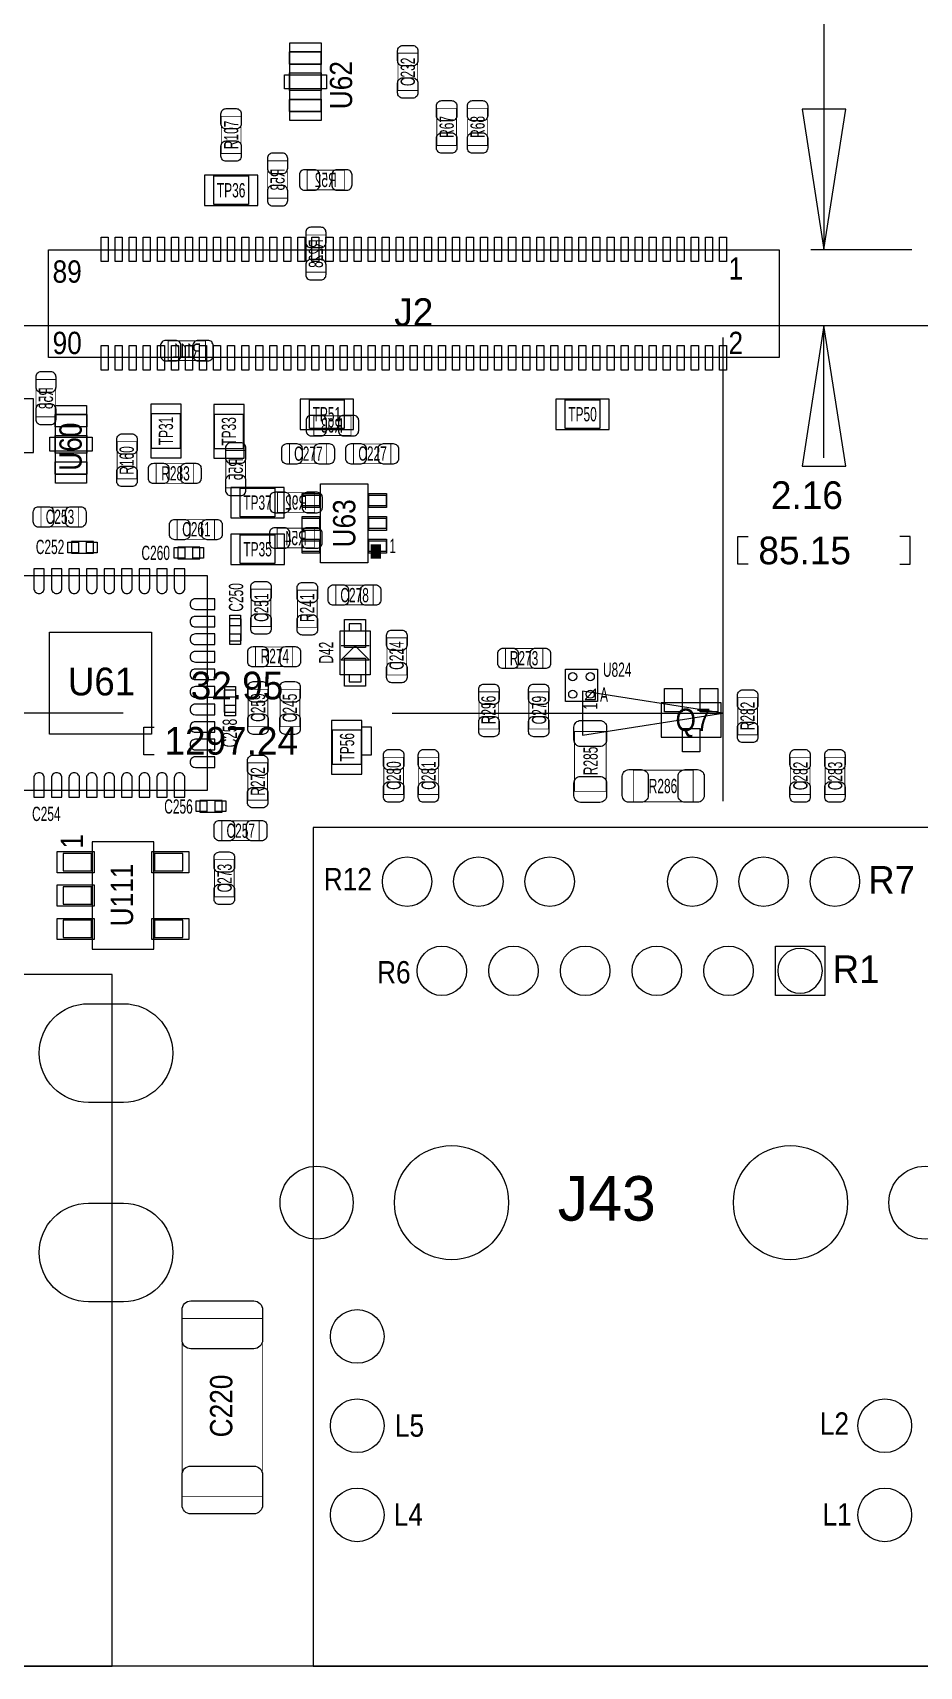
# Model space of a CAD drawing. Extents: x -31 to 174, y -12 to 124.
# Drawn here: x 60.64 to 85.89, y 0 to 46.51 of the extents above; entities that cross this region are included whole.
import ezdxf
from ezdxf.enums import TextEntityAlignment as Align

# ---------------------------------------------------------------- set-up
doc = ezdxf.new("R2010")
doc.units = 0
for name, color, linetype in [('BG_DIMENSION', 1, 'CONTINUOUS'), ('BG_OUTLINE', 3, 'CONTINUOUS'), ('PG_ASSEMBLY_BOTTOM', 140, 'CONTINUOUS'), ('PG_ASSEMBLY_TOP', 140, 'CONTINUOUS'), ('PIN_BOTTOM', 2, 'CONTINUOUS'), ('PIN_TOP', 160, 'CONTINUOUS'), ('RD_ASSEMBLY_BOTTOM', 140, 'CONTINUOUS'), ('RD_ASSEMBLY_TOP', 140, 'CONTINUOUS')]:
    doc.layers.add(name, color=color, linetype=linetype)

msp = doc.modelspace()

# ---------------------------------------------------------------- linework, layer by layer
at = {"layer": 'BG_DIMENSION'}
for points in [[(83.1723, 48.333914), (83.1723, 40.33393)], [(82.54746, 44.333922), (83.1723, 40.33393), (83.79714, 44.333922), (82.54746, 44.333922)], [(82.795618, 40.33393), (85.672422, 40.33393)], [(49.845722, 38.17112), (91.143582, 38.17112)], [(49.845722, 38.17112), (85.672422, 38.17112)], [(83.79714, 34.171128), (83.1723, 38.17112), (82.54746, 34.171128), (83.79714, 34.171128)], [(83.1723, 34.40303), (83.1723, 38.17112)], [(80.295496, 37.833808), (80.295496, 24.634698)], [(81.0133, 31.37408), (80.7212, 31.37408), (80.7212, 32.16148), (81.0133, 32.16148)], [(85.3313, 31.37408), (85.6234, 31.37408), (85.6234, 32.16148), (85.3313, 32.16148)], [(76.295504, 26.50998), (80.295496, 27.13482), (76.295504, 27.75966), (76.295504, 26.50998)], [(63.21933, 27.13482), (47.3456, 27.13482)], [(70.87743, 27.13482), (80.295496, 27.13482)], [(64.10198, 25.95372), (63.80988, 25.95372), (63.80988, 26.74112), (64.10198, 26.74112)], [(69.99478, 25.95372), (70.28688, 25.95372), (70.28688, 26.74112), (69.99478, 26.74112)]]:
    msp.add_lwpolyline(points, dxfattribs=at)
at = {"layer": 'BG_OUTLINE'}
msp.add_lwpolyline([(0, 0), (0, 46.233588), (5.526532, 46.233588, 0.413393), (6.522212, 47.232062), (6.522212, 48.731932, 0.414214), (5.522214, 49.73193), (0, 49.73193), (0, 74.98207), (5.522214, 74.98207, 0.414214), (6.522212, 75.982068), (6.522212, 77.481938, 0.413393), (5.526532, 78.480412), (0, 78.480412), (0, 89.662), (150.622, 89.662), (150.622, 0)], format="xyb", close=True, dxfattribs=at)
at = {"layer": 'PG_ASSEMBLY_BOTTOM', "const_width": 0.024892}
for points in [[(67.894454, 42.857674), (67.334638, 42.857674), (67.334638, 41.797478), (67.894454, 41.797478), (67.894454, 42.857674)], [(69.516498, 42.036492), (69.516498, 42.596308), (68.456302, 42.596308), (68.456302, 42.036492), (69.516498, 42.036492)], [(68.986908, 40.74922), (68.427092, 40.74922), (68.427092, 39.689024), (68.986908, 39.689024), (68.986908, 40.74922)], [(64.503554, 37.73678), (64.503554, 37.176964), (65.56375, 37.176964), (65.56375, 37.73678), (64.503554, 37.73678)], [(60.739782, 35.573462), (61.299598, 35.573462), (61.299598, 36.633658), (60.739782, 36.633658), (60.739782, 35.573462)], [(69.706998, 35.042602), (69.706998, 35.602418), (68.646802, 35.602418), (68.646802, 35.042602), (69.706998, 35.042602)], [(66.144902, 33.550352), (66.704718, 33.550352), (66.704718, 34.610548), (66.144902, 34.610548), (66.144902, 33.550352)], [(68.673218, 32.853122), (68.673218, 33.412938), (67.613022, 33.412938), (67.613022, 32.853122), (68.673218, 32.853122)], [(68.664328, 31.840932), (68.664328, 32.400748), (67.604132, 32.400748), (67.604132, 31.840932), (68.664328, 31.840932)]]:
    msp.add_lwpolyline(points, dxfattribs=at)
at = {"layer": 'PG_ASSEMBLY_TOP'}
for points in [[(68.858638, 44.260516), (68.858638, 45.960284), (67.958462, 45.960284), (67.958462, 44.260516), (68.858638, 44.260516)], [(65.531746, 41.58996), (67.055746, 41.58996), (67.055746, 42.45356), (65.531746, 42.45356), (65.531746, 41.58996)], [(81.892394, 37.25672), (61.096144, 37.25672), (61.096144, 40.33012), (81.892394, 40.33012), (81.892394, 37.25672)], [(60.668916, 34.56051), (60.668916, 36.08451), (59.805316, 36.08451), (59.805316, 34.56051), (60.668916, 34.56051)], [(64.00546, 35.93084), (64.00546, 34.40684), (64.86906, 34.40684), (64.86906, 35.93084), (64.00546, 35.93084)], [(65.79743, 35.91814), (65.79743, 34.39414), (66.66103, 34.39414), (66.66103, 35.91814), (65.79743, 35.91814)], [(68.25615, 35.21456), (69.78015, 35.21456), (69.78015, 36.07816), (68.25615, 36.07816), (68.25615, 35.21456)], [(75.53579, 35.21456), (77.05979, 35.21456), (77.05979, 36.07816), (75.53579, 36.07816), (75.53579, 35.21456)], [(61.283342, 35.640264), (61.283342, 33.940496), (62.183518, 33.940496), (62.183518, 35.640264), (61.283342, 35.640264)], [(67.80657, 33.56229), (66.28257, 33.56229), (66.28257, 32.69869), (67.80657, 32.69869), (67.80657, 33.56229)], [(67.80911, 32.23387), (66.28511, 32.23387), (66.28511, 31.37027), (67.80911, 31.37027), (67.80911, 32.23387)], [(70.248272, 29.476954), (70.248272, 28.226766), (69.398388, 28.226766), (69.398388, 29.476954), (70.248272, 29.476954)], [(69.653404, 29.476954), (69.993256, 29.476954), (69.993256, 29.676852), (69.653404, 29.676852), (69.653404, 29.476954)], [(70.22338, 28.651962), (69.82333, 29.051758), (69.42328, 28.651962), (70.22338, 28.651962)], [(70.22338, 29.051758), (69.42328, 29.051758)], [(76.727812, 28.383738), (76.727812, 27.465782), (75.809856, 27.465782), (75.809856, 28.383738), (76.727812, 28.383738)], [(69.653404, 28.026868), (69.993256, 28.026868), (69.993256, 28.226766), (69.653404, 28.226766), (69.653404, 28.026868)], [(80.24114, 27.42819), (78.53934, 27.42819), (78.53934, 26.44775), (80.24114, 26.44775), (80.24114, 27.42819)], [(69.15404, 26.92654), (69.15404, 25.40254), (70.01764, 25.40254), (70.01764, 26.92654), (69.15404, 26.92654)], [(68.628006, 0), (86.15807, 0), (86.15807, 23.880064), (68.628006, 23.880064), (68.628006, 0)], [(64.090042, 23.469346), (62.339982, 23.469346), (62.339982, 20.419314), (64.090042, 20.419314), (64.090042, 23.469346)], [(48.409352, 0), (62.90945, 0), (62.90945, 19.699986), (48.409352, 19.699986), (48.409352, 0)]]:
    msp.add_lwpolyline(points, dxfattribs=at)
for points in [[(67.958462, 45.610526), (67.958462, 45.960284), (68.858638, 45.960284), (68.858638, 45.610526)], [(67.958462, 44.860464), (67.958462, 45.360336), (68.858638, 45.360336), (68.858638, 44.860464)], [(67.958462, 44.260516), (67.958462, 44.610274), (68.858638, 44.610274), (68.858638, 44.260516)], [(61.283342, 35.290506), (61.283342, 35.640264), (62.183518, 35.640264), (62.183518, 35.290506)], [(61.283342, 34.540444), (61.283342, 35.040316), (62.183518, 35.040316), (62.183518, 34.540444)], [(61.283342, 33.940496), (61.283342, 34.290254), (62.183518, 34.290254), (62.183518, 33.940496)], [(68.837556, 31.41345), (68.837556, 33.663382), (70.187312, 33.663382), (70.187312, 31.41345)], [(68.312538, 33.038542), (68.312538, 33.338516), (68.81241, 33.338516), (68.81241, 33.038542)], [(70.212458, 33.038542), (70.212458, 33.338516), (70.71233, 33.338516), (70.71233, 33.038542)], [(68.312538, 32.388302), (68.312538, 32.68853), (68.81241, 32.68853), (68.81241, 32.388302)], [(70.212458, 32.388302), (70.212458, 32.68853), (70.71233, 32.68853), (70.71233, 32.388302)], [(62.37732, 31.68777), (62.37732, 32.01797), (61.7474, 32.01797), (61.7474, 31.68777)], [(64.77635, 31.86176), (64.77635, 31.53156), (65.40627, 31.53156), (65.40627, 31.86176)], [(68.312538, 31.738316), (68.312538, 32.03829), (68.81241, 32.03829), (68.81241, 31.738316)], [(70.212458, 31.738316), (70.212458, 32.03829), (70.71233, 32.03829), (70.71233, 31.738316)], [(59.525408, 31.040832), (59.525408, 24.940768), (65.625472, 24.940768), (65.625472, 31.040832)], [(66.24701, 29.192728), (66.57721, 29.192728), (66.57721, 29.822648), (66.24701, 29.822648)], [(66.42735, 27.79014), (66.09715, 27.79014), (66.09715, 27.16022), (66.42735, 27.16022)], [(76.668884, 27.52471), (76.668884, 27.824684), (76.36891, 27.52471)], [(65.405, 24.6507), (65.405, 24.3205), (66.03492, 24.3205), (66.03492, 24.6507)], [(62.31509, 23.144226), (61.51499, 23.144226), (61.51499, 22.644354), (62.31509, 22.644354)], [(64.915034, 23.144226), (64.114934, 23.144226), (64.114934, 22.644354), (64.915034, 22.644354)], [(62.31509, 22.194266), (61.51499, 22.194266), (61.51499, 21.694394), (62.31509, 21.694394)], [(62.31509, 21.244306), (61.51499, 21.244306), (61.51499, 20.744434), (62.31509, 20.744434)], [(64.915034, 21.244306), (64.114934, 21.244306), (64.114934, 20.744434), (64.915034, 20.744434)]]:
    msp.add_lwpolyline(points, close=True, dxfattribs=at)
for points, const_width in [([(71.603108, 44.862496), (71.043292, 44.862496), (71.043292, 45.922692), (71.603108, 45.922692), (71.603108, 44.862496)], 0.024892), ([(72.71004, 43.294808), (72.150224, 43.294808), (72.150224, 44.355004), (72.71004, 44.355004), (72.71004, 43.294808)], 0.024892), ([(73.58888, 43.294808), (73.029064, 43.294808), (73.029064, 44.355004), (73.58888, 44.355004), (73.58888, 43.294808)], 0.024892), ([(66.013838, 44.126912), (66.573654, 44.126912), (66.573654, 43.066716), (66.013838, 43.066716), (66.013838, 44.126912)], 0.024892), ([(63.608458, 33.805622), (63.048642, 33.805622), (63.048642, 34.865818), (63.608458, 34.865818), (63.608458, 33.805622)], 0.024892), ([(67.953382, 34.238692), (67.953382, 34.798508), (69.013578, 34.798508), (69.013578, 34.238692), (67.953382, 34.238692)], 0.024892), ([(70.838568, 34.798508), (70.838568, 34.238692), (69.778372, 34.238692), (69.778372, 34.798508), (70.838568, 34.798508)], 0.024892), ([(65.218818, 34.239708), (65.218818, 33.679892), (64.158622, 33.679892), (64.158622, 34.239708), (65.218818, 34.239708)], 0.024892), ([(60.882022, 32.441642), (60.882022, 33.001458), (61.942218, 33.001458), (61.942218, 32.441642), (60.882022, 32.441642)], 0.024892), ([(65.818258, 32.643318), (65.818258, 32.083502), (64.758062, 32.083502), (64.758062, 32.643318), (65.818258, 32.643318)], 0.024892), ([(70.412356, 31.938468), (70.412356, 31.538418)], 0.299974), ([(70.336918, 30.777688), (70.336918, 30.217872), (69.276722, 30.217872), (69.276722, 30.777688), (70.336918, 30.777688)], 0.024892), ([(66.862452, 30.662626), (67.422268, 30.662626), (67.422268, 29.60243), (66.862452, 29.60243), (66.862452, 30.662626)], 0.024892), ([(68.183252, 30.637988), (68.743068, 30.637988), (68.743068, 29.577792), (68.183252, 29.577792), (68.183252, 30.637988)], 0.024892), ([(68.047108, 29.02077), (68.047108, 28.460954), (66.986912, 28.460954), (66.986912, 29.02077), (68.047108, 29.02077)], 0.024892), ([(71.290688, 28.221432), (70.730872, 28.221432), (70.730872, 29.281628), (71.290688, 29.281628), (71.290688, 28.221432)], 0.024892), ([(74.107802, 28.414472), (74.107802, 28.974288), (75.167998, 28.974288), (75.167998, 28.414472), (74.107802, 28.414472)], 0.024892), ([(67.338448, 26.752042), (66.778632, 26.752042), (66.778632, 27.812238), (67.338448, 27.812238), (67.338448, 26.752042)], 0.024892), ([(67.691762, 27.812238), (68.251578, 27.812238), (68.251578, 26.752042), (67.691762, 26.752042), (67.691762, 27.812238)], 0.024892), ([(73.352152, 27.744928), (73.911968, 27.744928), (73.911968, 26.684732), (73.352152, 26.684732), (73.352152, 27.744928)], 0.024892), ([(74.772012, 27.744928), (75.331828, 27.744928), (75.331828, 26.684732), (74.772012, 26.684732), (74.772012, 27.744928)], 0.024892), ([(81.280508, 26.517854), (80.720692, 26.517854), (80.720692, 27.57805), (81.280508, 27.57805), (81.280508, 26.517854)], 0.024892), ([(76.968858, 24.910796), (76.068682, 24.910796), (76.068682, 26.610564), (76.968858, 26.610564), (76.968858, 24.910796)], 0.024892), ([(67.330828, 24.660352), (66.771012, 24.660352), (66.771012, 25.720548), (67.330828, 25.720548), (67.330828, 24.660352)], 0.024892), ([(71.202042, 24.819102), (70.642226, 24.819102), (70.642226, 25.879298), (71.202042, 25.879298), (71.202042, 24.819102)], 0.024892), ([(72.192134, 24.819102), (71.632318, 24.819102), (71.632318, 25.879298), (72.192134, 25.879298), (72.192134, 24.819102)], 0.024892), ([(82.773012, 24.819102), (82.213196, 24.819102), (82.213196, 25.879298), (82.773012, 25.879298), (82.773012, 24.819102)], 0.024892), ([(83.763104, 24.819102), (83.203288, 24.819102), (83.203288, 25.879298), (83.763104, 25.879298), (83.763104, 24.819102)], 0.024892), ([(77.745336, 24.613362), (77.745336, 25.513538), (79.445104, 25.513538), (79.445104, 24.613362), (77.745336, 24.613362)], 0.024892), ([(67.092068, 24.072088), (67.092068, 23.512272), (66.031872, 23.512272), (66.031872, 24.072088), (67.092068, 24.072088)], 0.024892), ([(65.821052, 22.964394), (66.380868, 22.964394), (66.380868, 21.904198), (65.821052, 21.904198), (65.821052, 22.964394)], 0.024892), ([(64.902588, 9.901174), (67.182492, 9.901174), (67.182492, 4.840986), (64.902588, 4.840986), (64.902588, 9.901174)], 0.024892)]:
    msp.add_lwpolyline(points, dxfattribs=dict(at, const_width=const_width))
msp.add_lwpolyline([(83.128104, 19.800062, 1), (81.858104, 19.800062, 1), (83.128104, 19.800062)], format="xyb", dxfattribs=at)
at = {"layer": 'PIN_BOTTOM'}
for points in [[(67.324478, 42.927524), (67.324478, 42.647616, 0.414846), (67.474592, 42.497502), (67.7545, 42.497502, 0.414846), (67.904614, 42.647616), (67.904614, 42.927524, 0.414846), (67.7545, 43.077638), (67.474592, 43.077638, 0.414846)], [(68.386452, 42.026332), (68.66636, 42.026332, 0.414846), (68.816474, 42.176446), (68.816474, 42.456354, 0.414846), (68.66636, 42.606468), (68.386452, 42.606468, 0.414846), (68.236338, 42.456354), (68.236338, 42.176446, 0.414846)], [(69.586348, 42.606468), (69.30644, 42.606468, 0.414846), (69.156326, 42.456354), (69.156326, 42.176446, 0.414846), (69.30644, 42.026332), (69.586348, 42.026332, 0.414846), (69.736462, 42.176446), (69.736462, 42.456354, 0.414846)], [(67.904614, 41.727628), (67.904614, 42.007536, 0.414846), (67.7545, 42.15765), (67.474592, 42.15765, 0.414846), (67.324478, 42.007536), (67.324478, 41.727628, 0.414846), (67.474592, 41.577514), (67.7545, 41.577514, 0.414846)], [(68.416932, 40.81907), (68.416932, 40.539162, 0.414846), (68.567046, 40.389048), (68.846954, 40.389048, 0.414846), (68.997068, 40.539162), (68.997068, 40.81907, 0.414846), (68.846954, 40.969184), (68.567046, 40.969184, 0.414846)], [(68.997068, 39.619174), (68.997068, 39.899082, 0.414846), (68.846954, 40.049196), (68.567046, 40.049196, 0.414846), (68.416932, 39.899082), (68.416932, 39.619174, 0.414846), (68.567046, 39.46906), (68.846954, 39.46906, 0.414846)], [(64.433704, 37.166804), (64.713612, 37.166804, 0.414846), (64.863726, 37.316918), (64.863726, 37.596826, 0.414846), (64.713612, 37.74694), (64.433704, 37.74694, 0.414846), (64.28359, 37.596826), (64.28359, 37.316918, 0.414846)], [(65.6336, 37.74694), (65.353692, 37.74694, 0.414846), (65.203578, 37.596826), (65.203578, 37.316918, 0.414846), (65.353692, 37.166804), (65.6336, 37.166804, 0.414846), (65.783714, 37.316918), (65.783714, 37.596826, 0.414846)], [(60.729622, 36.703508), (60.729622, 36.4236, 0.414846), (60.879736, 36.273486), (61.159644, 36.273486, 0.414846), (61.309758, 36.4236), (61.309758, 36.703508, 0.414846), (61.159644, 36.853622), (60.879736, 36.853622, 0.414846)], [(61.309758, 35.503612), (61.309758, 35.78352, 0.414846), (61.159644, 35.933634), (60.879736, 35.933634, 0.414846), (60.729622, 35.78352), (60.729622, 35.503612, 0.414846), (60.879736, 35.353498), (61.159644, 35.353498, 0.414846)], [(68.576952, 35.032442), (68.85686, 35.032442, 0.414846), (69.006974, 35.182556), (69.006974, 35.462464, 0.414846), (68.85686, 35.612578), (68.576952, 35.612578, 0.414846), (68.426838, 35.462464), (68.426838, 35.182556, 0.414846)], [(69.776848, 35.612578), (69.49694, 35.612578, 0.414846), (69.346826, 35.462464), (69.346826, 35.182556, 0.414846), (69.49694, 35.032442), (69.776848, 35.032442, 0.414846), (69.926962, 35.182556), (69.926962, 35.462464, 0.414846)], [(66.134742, 34.680398), (66.134742, 34.40049, 0.414846), (66.284856, 34.250376), (66.564764, 34.250376, 0.414846), (66.714878, 34.40049), (66.714878, 34.680398, 0.414846), (66.564764, 34.830512), (66.284856, 34.830512, 0.414846)], [(66.714878, 33.480502), (66.714878, 33.76041, 0.414846), (66.564764, 33.910524), (66.284856, 33.910524, 0.414846), (66.134742, 33.76041), (66.134742, 33.480502, 0.414846), (66.284856, 33.330388), (66.564764, 33.330388, 0.414846)], [(67.543172, 32.842962), (67.82308, 32.842962, 0.414846), (67.973194, 32.993076), (67.973194, 33.272984, 0.414846), (67.82308, 33.423098), (67.543172, 33.423098, 0.414846), (67.393058, 33.272984), (67.393058, 32.993076, 0.414846)], [(68.743068, 33.423098), (68.46316, 33.423098, 0.414846), (68.313046, 33.272984), (68.313046, 32.993076, 0.414846), (68.46316, 32.842962), (68.743068, 32.842962, 0.414846), (68.893182, 32.993076), (68.893182, 33.272984, 0.414846)], [(67.534282, 31.830772), (67.81419, 31.830772, 0.414846), (67.964304, 31.980886), (67.964304, 32.260794, 0.414846), (67.81419, 32.410908), (67.534282, 32.410908, 0.414846), (67.384168, 32.260794), (67.384168, 31.980886, 0.414846)], [(68.734178, 32.410908), (68.45427, 32.410908, 0.414846), (68.304156, 32.260794), (68.304156, 31.980886, 0.414846), (68.45427, 31.830772), (68.734178, 31.830772, 0.414846), (68.884292, 31.980886), (68.884292, 32.260794, 0.414846)], [(63.22568, 16.055975), (62.233556, 16.055975, -1), (62.233556, 18.863945), (63.22568, 18.863945, -1)], [(63.22568, 10.376027), (62.233556, 10.376027, -1), (62.233556, 13.183997), (63.22568, 13.183997, -1)]]:
    msp.add_lwpolyline(points, format="xyb", close=True, dxfattribs=at)
msp.add_lwpolyline([(81.789016, 19.095974), (81.789016, 20.503896), (83.196938, 20.503896), (83.196938, 19.095974)], close=True, dxfattribs=at)
for centre, radius in [((71.303134, 22.340062), 0.703961), ((73.333102, 22.340062), 0.703961), ((75.36307, 22.340062), 0.703961), ((79.423006, 22.340062), 0.703961), ((81.453228, 22.340062), 0.703961), ((83.483196, 22.340062), 0.703961), ((72.293226, 19.800062), 0.703961), ((74.3331, 19.800062), 0.703961), ((76.373228, 19.800062), 0.703961), ((78.413102, 19.800062), 0.703961), ((80.45323, 19.800062), 0.703961), ((72.568054, 13.200126), 1.624965), ((82.218022, 13.200126), 1.624965), ((68.728082, 13.200126), 1.038987), ((86.057994, 13.200126), 1.038987), ((69.88302, 9.390126), 0.764032), ((69.88302, 6.850126), 0.764032), ((84.903056, 6.850126), 0.764032), ((69.88302, 4.310126), 0.764032), ((84.903056, 4.310126), 0.764032)]:
    msp.add_circle(centre, radius, dxfattribs=at)
at = {"layer": 'PIN_TOP'}
for points in [[(68.85305, 45.6057), (67.96405, 45.6057), (67.96405, 46.2153), (68.85305, 46.2153)], [(69.008498, 44.910375), (67.808602, 44.910375), (67.808602, 45.310425), (69.008498, 45.310425)], [(68.85305, 44.0055), (67.96405, 44.0055), (67.96405, 44.6151), (68.85305, 44.6151)], [(65.798446, 41.61536), (65.798446, 42.42816), (66.789046, 42.42816), (66.789046, 41.61536)], [(62.793245, 40.689022), (62.793245, 39.988998), (62.593347, 39.988998), (62.593347, 40.689022)], [(63.193295, 40.689022), (63.193295, 39.988998), (62.993397, 39.988998), (62.993397, 40.689022)], [(63.593345, 40.689022), (63.593345, 39.988998), (63.393447, 39.988998), (63.393447, 40.689022)], [(63.993395, 40.689022), (63.993395, 39.988998), (63.793497, 39.988998), (63.793497, 40.689022)], [(64.393445, 40.689022), (64.393445, 39.988998), (64.193547, 39.988998), (64.193547, 40.689022)], [(64.793495, 40.689022), (64.793495, 39.988998), (64.593597, 39.988998), (64.593597, 40.689022)], [(65.193545, 40.689022), (65.193545, 39.988998), (64.993647, 39.988998), (64.993647, 40.689022)], [(65.593595, 40.689022), (65.593595, 39.988998), (65.393697, 39.988998), (65.393697, 40.689022)], [(65.993645, 40.689022), (65.993645, 39.988998), (65.793747, 39.988998), (65.793747, 40.689022)], [(66.393695, 40.689022), (66.393695, 39.988998), (66.193797, 39.988998), (66.193797, 40.689022)], [(66.793745, 40.689022), (66.793745, 39.988998), (66.593847, 39.988998), (66.593847, 40.689022)], [(67.193795, 40.689022), (67.193795, 39.988998), (66.993897, 39.988998), (66.993897, 40.689022)], [(67.593845, 40.689022), (67.593845, 39.988998), (67.393947, 39.988998), (67.393947, 40.689022)], [(67.993895, 40.689022), (67.993895, 39.988998), (67.793997, 39.988998), (67.793997, 40.689022)], [(68.393945, 40.689022), (68.393945, 39.988998), (68.194047, 39.988998), (68.194047, 40.689022)], [(68.793995, 40.689022), (68.793995, 39.988998), (68.594097, 39.988998), (68.594097, 40.689022)], [(69.194045, 40.689022), (69.194045, 39.988998), (68.994147, 39.988998), (68.994147, 40.689022)], [(69.594095, 40.689022), (69.594095, 39.988998), (69.394197, 39.988998), (69.394197, 40.689022)], [(69.994145, 40.689022), (69.994145, 39.988998), (69.794247, 39.988998), (69.794247, 40.689022)], [(70.394195, 40.689022), (70.394195, 39.988998), (70.194297, 39.988998), (70.194297, 40.689022)], [(70.794245, 40.689022), (70.794245, 39.988998), (70.594347, 39.988998), (70.594347, 40.689022)], [(71.194295, 40.689022), (71.194295, 39.988998), (70.994397, 39.988998), (70.994397, 40.689022)], [(71.594345, 40.689022), (71.594345, 39.988998), (71.394447, 39.988998), (71.394447, 40.689022)], [(71.994395, 40.689022), (71.994395, 39.988998), (71.794497, 39.988998), (71.794497, 40.689022)], [(72.394445, 40.689022), (72.394445, 39.988998), (72.194547, 39.988998), (72.194547, 40.689022)], [(72.794495, 40.689022), (72.794495, 39.988998), (72.594597, 39.988998), (72.594597, 40.689022)], [(73.194545, 40.689022), (73.194545, 39.988998), (72.994647, 39.988998), (72.994647, 40.689022)], [(73.594595, 40.689022), (73.594595, 39.988998), (73.394697, 39.988998), (73.394697, 40.689022)], [(73.994645, 40.689022), (73.994645, 39.988998), (73.794747, 39.988998), (73.794747, 40.689022)], [(74.394695, 40.689022), (74.394695, 39.988998), (74.194797, 39.988998), (74.194797, 40.689022)], [(74.794745, 40.689022), (74.794745, 39.988998), (74.594847, 39.988998), (74.594847, 40.689022)], [(75.194795, 40.689022), (75.194795, 39.988998), (74.994897, 39.988998), (74.994897, 40.689022)], [(75.594845, 40.689022), (75.594845, 39.988998), (75.394947, 39.988998), (75.394947, 40.689022)], [(75.994895, 40.689022), (75.994895, 39.988998), (75.794997, 39.988998), (75.794997, 40.689022)], [(76.394945, 40.689022), (76.394945, 39.988998), (76.195047, 39.988998), (76.195047, 40.689022)], [(76.794995, 40.689022), (76.794995, 39.988998), (76.595097, 39.988998), (76.595097, 40.689022)], [(77.195045, 40.689022), (77.195045, 39.988998), (76.995147, 39.988998), (76.995147, 40.689022)], [(77.595095, 40.689022), (77.595095, 39.988998), (77.395197, 39.988998), (77.395197, 40.689022)], [(77.995145, 40.689022), (77.995145, 39.988998), (77.795247, 39.988998), (77.795247, 40.689022)], [(78.395195, 40.689022), (78.395195, 39.988998), (78.195297, 39.988998), (78.195297, 40.689022)], [(78.795245, 40.689022), (78.795245, 39.988998), (78.595347, 39.988998), (78.595347, 40.689022)], [(79.195295, 40.689022), (79.195295, 39.988998), (78.995397, 39.988998), (78.995397, 40.689022)], [(79.595345, 40.689022), (79.595345, 39.988998), (79.395447, 39.988998), (79.395447, 40.689022)], [(79.995395, 40.689022), (79.995395, 39.988998), (79.795497, 39.988998), (79.795497, 40.689022)], [(80.395445, 40.689022), (80.395445, 39.988998), (80.195547, 39.988998), (80.195547, 40.689022)], [(62.793245, 37.597842), (62.793245, 36.897818), (62.593347, 36.897818), (62.593347, 37.597842)], [(63.193295, 37.597842), (63.193295, 36.897818), (62.993397, 36.897818), (62.993397, 37.597842)], [(63.593345, 37.597842), (63.593345, 36.897818), (63.393447, 36.897818), (63.393447, 37.597842)], [(63.993395, 37.597842), (63.993395, 36.897818), (63.793497, 36.897818), (63.793497, 37.597842)], [(64.393445, 37.597842), (64.393445, 36.897818), (64.193547, 36.897818), (64.193547, 37.597842)], [(64.793495, 37.597842), (64.793495, 36.897818), (64.593597, 36.897818), (64.593597, 37.597842)], [(65.193545, 37.597842), (65.193545, 36.897818), (64.993647, 36.897818), (64.993647, 37.597842)], [(65.593595, 37.597842), (65.593595, 36.897818), (65.393697, 36.897818), (65.393697, 37.597842)], [(65.993645, 37.597842), (65.993645, 36.897818), (65.793747, 36.897818), (65.793747, 37.597842)], [(66.393695, 37.597842), (66.393695, 36.897818), (66.193797, 36.897818), (66.193797, 37.597842)], [(66.793745, 37.597842), (66.793745, 36.897818), (66.593847, 36.897818), (66.593847, 37.597842)], [(67.193795, 37.597842), (67.193795, 36.897818), (66.993897, 36.897818), (66.993897, 37.597842)], [(67.593845, 37.597842), (67.593845, 36.897818), (67.393947, 36.897818), (67.393947, 37.597842)], [(67.993895, 37.597842), (67.993895, 36.897818), (67.793997, 36.897818), (67.793997, 37.597842)], [(68.393945, 37.597842), (68.393945, 36.897818), (68.194047, 36.897818), (68.194047, 37.597842)], [(68.793995, 37.597842), (68.793995, 36.897818), (68.594097, 36.897818), (68.594097, 37.597842)], [(69.194045, 37.597842), (69.194045, 36.897818), (68.994147, 36.897818), (68.994147, 37.597842)], [(69.594095, 37.597842), (69.594095, 36.897818), (69.394197, 36.897818), (69.394197, 37.597842)], [(69.994145, 37.597842), (69.994145, 36.897818), (69.794247, 36.897818), (69.794247, 37.597842)], [(70.394195, 37.597842), (70.394195, 36.897818), (70.194297, 36.897818), (70.194297, 37.597842)], [(70.794245, 37.597842), (70.794245, 36.897818), (70.594347, 36.897818), (70.594347, 37.597842)], [(71.194295, 37.597842), (71.194295, 36.897818), (70.994397, 36.897818), (70.994397, 37.597842)], [(71.594345, 37.597842), (71.594345, 36.897818), (71.394447, 36.897818), (71.394447, 37.597842)], [(71.994395, 37.597842), (71.994395, 36.897818), (71.794497, 36.897818), (71.794497, 37.597842)], [(72.394445, 37.597842), (72.394445, 36.897818), (72.194547, 36.897818), (72.194547, 37.597842)], [(72.794495, 37.597842), (72.794495, 36.897818), (72.594597, 36.897818), (72.594597, 37.597842)], [(73.194545, 37.597842), (73.194545, 36.897818), (72.994647, 36.897818), (72.994647, 37.597842)], [(73.594595, 37.597842), (73.594595, 36.897818), (73.394697, 36.897818), (73.394697, 37.597842)], [(73.994645, 37.597842), (73.994645, 36.897818), (73.794747, 36.897818), (73.794747, 37.597842)], [(74.394695, 37.597842), (74.394695, 36.897818), (74.194797, 36.897818), (74.194797, 37.597842)], [(74.794745, 37.597842), (74.794745, 36.897818), (74.594847, 36.897818), (74.594847, 37.597842)], [(75.194795, 37.597842), (75.194795, 36.897818), (74.994897, 36.897818), (74.994897, 37.597842)], [(75.594845, 37.597842), (75.594845, 36.897818), (75.394947, 36.897818), (75.394947, 37.597842)], [(75.994895, 37.597842), (75.994895, 36.897818), (75.794997, 36.897818), (75.794997, 37.597842)], [(76.394945, 37.597842), (76.394945, 36.897818), (76.195047, 36.897818), (76.195047, 37.597842)], [(76.794995, 37.597842), (76.794995, 36.897818), (76.595097, 36.897818), (76.595097, 37.597842)], [(77.195045, 37.597842), (77.195045, 36.897818), (76.995147, 36.897818), (76.995147, 37.597842)], [(77.595095, 37.597842), (77.595095, 36.897818), (77.395197, 36.897818), (77.395197, 37.597842)], [(77.995145, 37.597842), (77.995145, 36.897818), (77.795247, 36.897818), (77.795247, 37.597842)], [(78.395195, 37.597842), (78.395195, 36.897818), (78.195297, 36.897818), (78.195297, 37.597842)], [(78.795245, 37.597842), (78.795245, 36.897818), (78.595347, 36.897818), (78.595347, 37.597842)], [(79.195295, 37.597842), (79.195295, 36.897818), (78.995397, 36.897818), (78.995397, 37.597842)], [(79.595345, 37.597842), (79.595345, 36.897818), (79.395447, 36.897818), (79.395447, 37.597842)], [(79.995395, 37.597842), (79.995395, 36.897818), (79.795497, 36.897818), (79.795497, 37.597842)], [(80.395445, 37.597842), (80.395445, 36.897818), (80.195547, 36.897818), (80.195547, 37.597842)], [(61.28893, 35.89528), (62.17793, 35.89528), (62.17793, 35.28568), (61.28893, 35.28568)], [(68.52285, 35.23996), (68.52285, 36.05276), (69.51345, 36.05276), (69.51345, 35.23996)], [(75.80249, 35.23996), (75.80249, 36.05276), (76.79309, 36.05276), (76.79309, 35.23996)], [(64.03086, 35.66414), (64.84366, 35.66414), (64.84366, 34.67354), (64.03086, 34.67354)], [(65.82283, 35.65144), (66.63563, 35.65144), (66.63563, 34.66084), (65.82283, 34.66084)], [(61.133482, 34.990405), (62.333378, 34.990405), (62.333378, 34.590355), (61.133482, 34.590355)], [(61.28893, 34.29508), (62.17793, 34.29508), (62.17793, 33.68548), (61.28893, 33.68548)], [(67.53987, 33.53689), (67.53987, 32.72409), (66.54927, 32.72409), (66.54927, 33.53689)], [(68.812537, 32.988377), (68.312411, 32.988377), (68.312411, 33.388427), (68.812537, 33.388427)], [(70.712457, 32.988377), (70.212331, 32.988377), (70.212331, 33.388427), (70.712457, 33.388427)], [(68.812537, 32.338391), (68.312411, 32.338391), (68.312411, 32.738441), (68.812537, 32.738441)], [(70.712457, 32.338391), (70.212331, 32.338391), (70.212331, 32.738441), (70.712457, 32.738441)], [(67.54241, 32.20847), (67.54241, 31.39567), (66.55181, 31.39567), (66.55181, 32.20847)], [(61.947806, 32.00527), (61.947806, 31.70047), (61.643006, 31.70047), (61.643006, 32.00527)], [(62.481714, 32.00527), (62.481714, 31.70047), (62.176914, 31.70047), (62.176914, 32.00527)], [(64.671956, 31.54426), (64.671956, 31.84906), (64.976756, 31.84906), (64.976756, 31.54426)], [(65.205864, 31.54426), (65.205864, 31.84906), (65.510664, 31.84906), (65.510664, 31.54426)], [(68.812537, 31.688405), (68.312411, 31.688405), (68.312411, 32.088455), (68.812537, 32.088455)], [(70.712457, 31.688405), (70.212331, 31.688405), (70.212331, 32.088455), (70.712457, 32.088455)], [(66.56451, 29.622242), (66.25971, 29.622242), (66.25971, 29.927042), (66.56451, 29.927042)], [(69.523356, 29.80182), (70.123304, 29.80182), (70.123304, 29.00172), (69.523356, 29.00172)], [(61.125354, 26.540714), (61.125354, 29.440632), (64.025272, 29.440632), (64.025272, 26.540714)], [(66.56451, 29.088334), (66.25971, 29.088334), (66.25971, 29.393134), (66.56451, 29.393134)], [(69.523356, 28.702), (70.123304, 28.702), (70.123304, 27.9019), (69.523356, 27.9019)], [(66.10985, 27.894534), (66.41465, 27.894534), (66.41465, 27.589734), (66.10985, 27.589734)], [(79.132176, 27.837892), (79.132176, 27.178), (78.632304, 27.178), (78.632304, 27.837892)], [(80.148176, 27.837892), (80.148176, 27.178), (79.648304, 27.178), (79.648304, 27.837892)], [(66.10985, 27.360626), (66.41465, 27.360626), (66.41465, 27.055826), (66.10985, 27.055826)], [(69.17944, 26.65984), (69.99224, 26.65984), (69.99224, 25.66924), (69.17944, 25.66924)], [(79.640176, 26.69794), (79.640176, 26.038048), (79.140304, 26.038048), (79.140304, 26.69794)], [(65.300606, 24.3332), (65.300606, 24.638), (65.605406, 24.638), (65.605406, 24.3332)], [(65.834514, 24.3332), (65.834514, 24.638), (66.139314, 24.638), (66.139314, 24.3332)], [(61.339984, 23.194264), (62.39002, 23.194264), (62.39002, 22.594316), (61.339984, 22.594316)], [(64.040004, 23.194264), (65.09004, 23.194264), (65.09004, 22.594316), (64.040004, 22.594316)], [(61.339984, 22.244304), (62.39002, 22.244304), (62.39002, 21.644356), (61.339984, 21.644356)], [(61.339984, 21.294344), (62.39002, 21.294344), (62.39002, 20.694396), (61.339984, 20.694396)], [(64.040004, 21.294344), (65.09004, 21.294344), (65.09004, 20.694396), (64.040004, 20.694396)], [(81.789016, 19.095974), (81.789016, 20.503896), (83.196938, 20.503896), (83.196938, 19.095974)]]:
    msp.add_lwpolyline(points, close=True, dxfattribs=at)
for points in [[(71.613268, 45.992542), (71.613268, 45.712634, -0.414846), (71.463154, 45.56252), (71.183246, 45.56252, -0.414846), (71.033132, 45.712634), (71.033132, 45.992542, -0.414846), (71.183246, 46.142656), (71.463154, 46.142656, -0.414846)], [(71.033132, 44.792646), (71.033132, 45.072554, -0.414846), (71.183246, 45.222668), (71.463154, 45.222668, -0.414846), (71.613268, 45.072554), (71.613268, 44.792646, -0.414846), (71.463154, 44.642532), (71.183246, 44.642532, -0.414846)], [(66.583814, 44.196762), (66.583814, 43.916854, -0.414846), (66.4337, 43.76674), (66.153792, 43.76674, -0.414846), (66.003678, 43.916854), (66.003678, 44.196762, -0.414846), (66.153792, 44.346876), (66.4337, 44.346876, -0.414846)], [(72.7202, 44.424854), (72.7202, 44.144946, -0.414846), (72.570086, 43.994832), (72.290178, 43.994832, -0.414846), (72.140064, 44.144946), (72.140064, 44.424854, -0.414846), (72.290178, 44.574968), (72.570086, 44.574968, -0.414846)], [(73.59904, 44.424854), (73.59904, 44.144946, -0.414846), (73.448926, 43.994832), (73.169018, 43.994832, -0.414846), (73.018904, 44.144946), (73.018904, 44.424854, -0.414846), (73.169018, 44.574968), (73.448926, 44.574968, -0.414846)], [(66.003678, 42.996866), (66.003678, 43.276774, -0.414846), (66.153792, 43.426888), (66.4337, 43.426888, -0.414846), (66.583814, 43.276774), (66.583814, 42.996866, -0.414846), (66.4337, 42.846752), (66.153792, 42.846752, -0.414846)], [(72.140064, 43.224958), (72.140064, 43.504866, -0.414846), (72.290178, 43.65498), (72.570086, 43.65498, -0.414846), (72.7202, 43.504866), (72.7202, 43.224958, -0.414846), (72.570086, 43.074844), (72.290178, 43.074844, -0.414846)], [(73.018904, 43.224958), (73.018904, 43.504866, -0.414846), (73.169018, 43.65498), (73.448926, 43.65498, -0.414846), (73.59904, 43.504866), (73.59904, 43.224958, -0.414846), (73.448926, 43.074844), (73.169018, 43.074844, -0.414846)], [(63.618618, 34.935668), (63.618618, 34.65576, -0.414846), (63.468504, 34.505646), (63.188596, 34.505646, -0.414846), (63.038482, 34.65576), (63.038482, 34.935668, -0.414846), (63.188596, 35.085782), (63.468504, 35.085782, -0.414846)], [(67.883532, 34.808668), (68.16344, 34.808668, -0.414846), (68.313554, 34.658554), (68.313554, 34.378646, -0.414846), (68.16344, 34.228532), (67.883532, 34.228532, -0.414846), (67.733418, 34.378646), (67.733418, 34.658554, -0.414846)], [(69.083428, 34.228532), (68.80352, 34.228532, -0.414846), (68.653406, 34.378646), (68.653406, 34.658554, -0.414846), (68.80352, 34.808668), (69.083428, 34.808668, -0.414846), (69.233542, 34.658554), (69.233542, 34.378646, -0.414846)], [(69.708522, 34.808668), (69.98843, 34.808668, -0.414846), (70.138544, 34.658554), (70.138544, 34.378646, -0.414846), (69.98843, 34.228532), (69.708522, 34.228532, -0.414846), (69.558408, 34.378646), (69.558408, 34.658554, -0.414846)], [(70.908418, 34.228532), (70.62851, 34.228532, -0.414846), (70.478396, 34.378646), (70.478396, 34.658554, -0.414846), (70.62851, 34.808668), (70.908418, 34.808668, -0.414846), (71.058532, 34.658554), (71.058532, 34.378646, -0.414846)], [(63.038482, 33.735772), (63.038482, 34.01568, -0.414846), (63.188596, 34.165794), (63.468504, 34.165794, -0.414846), (63.618618, 34.01568), (63.618618, 33.735772, -0.414846), (63.468504, 33.585658), (63.188596, 33.585658, -0.414846)], [(64.088772, 34.249868), (64.36868, 34.249868, -0.414846), (64.518794, 34.099754), (64.518794, 33.819846, -0.414846), (64.36868, 33.669732), (64.088772, 33.669732, -0.414846), (63.938658, 33.819846), (63.938658, 34.099754, -0.414846)], [(65.288668, 33.669732), (65.00876, 33.669732, -0.414846), (64.858646, 33.819846), (64.858646, 34.099754, -0.414846), (65.00876, 34.249868), (65.288668, 34.249868, -0.414846), (65.438782, 34.099754), (65.438782, 33.819846, -0.414846)], [(60.812172, 33.011618), (61.09208, 33.011618, -0.414846), (61.242194, 32.861504), (61.242194, 32.581596, -0.414846), (61.09208, 32.431482), (60.812172, 32.431482, -0.414846), (60.662058, 32.581596), (60.662058, 32.861504, -0.414846)], [(62.012068, 32.431482), (61.73216, 32.431482, -0.414846), (61.582046, 32.581596), (61.582046, 32.861504, -0.414846), (61.73216, 33.011618), (62.012068, 33.011618, -0.414846), (62.162182, 32.861504), (62.162182, 32.581596, -0.414846)], [(64.688212, 32.653478), (64.96812, 32.653478, -0.414846), (65.118234, 32.503364), (65.118234, 32.223456, -0.414846), (64.96812, 32.073342), (64.688212, 32.073342, -0.414846), (64.538098, 32.223456), (64.538098, 32.503364, -0.414846)], [(65.888108, 32.073342), (65.6082, 32.073342, -0.414846), (65.458086, 32.223456), (65.458086, 32.503364, -0.414846), (65.6082, 32.653478), (65.888108, 32.653478, -0.414846), (66.038222, 32.503364), (66.038222, 32.223456, -0.414846)], [(60.975494, 31.24073), (60.675266, 31.24073), (60.675266, 30.69082, 0.414214), (60.82538, 30.540706, 0.414214), (60.975494, 30.69082)], [(61.47562, 31.24073), (61.175392, 31.24073), (61.175392, 30.69082, 0.414214), (61.325506, 30.540706, 0.414214), (61.47562, 30.69082)], [(61.975492, 31.24073), (61.675264, 31.24073), (61.675264, 30.69082, 0.414214), (61.825378, 30.540706, 0.414214), (61.975492, 30.69082)], [(62.475618, 31.24073), (62.17539, 31.24073), (62.17539, 30.69082, 0.414214), (62.325504, 30.540706, 0.414214), (62.475618, 30.69082)], [(62.97549, 31.24073), (62.675262, 31.24073), (62.675262, 30.69082, 0.414214), (62.825376, 30.540706, 0.414214), (62.97549, 30.69082)], [(63.475616, 31.24073), (63.175388, 31.24073), (63.175388, 30.69082, 0.414214), (63.325502, 30.540706, 0.414214), (63.475616, 30.69082)], [(63.975488, 31.24073), (63.67526, 31.24073), (63.67526, 30.69082, 0.414214), (63.825374, 30.540706, 0.414214), (63.975488, 30.69082)], [(64.475614, 31.24073), (64.175386, 31.24073), (64.175386, 30.69082, 0.414214), (64.3255, 30.540706, 0.414214), (64.475614, 30.69082)], [(64.975486, 31.24073), (64.675258, 31.24073), (64.675258, 30.69082, 0.414214), (64.825372, 30.540706, 0.414214), (64.975486, 30.69082)], [(67.432428, 30.732476), (67.432428, 30.452568, -0.414846), (67.282314, 30.302454), (67.002406, 30.302454, -0.414846), (66.852292, 30.452568), (66.852292, 30.732476, -0.414846), (67.002406, 30.88259), (67.282314, 30.88259, -0.414846)], [(68.753228, 30.707838), (68.753228, 30.42793, -0.414846), (68.603114, 30.277816), (68.323206, 30.277816, -0.414846), (68.173092, 30.42793), (68.173092, 30.707838, -0.414846), (68.323206, 30.857952), (68.603114, 30.857952, -0.414846)], [(69.206872, 30.787848), (69.48678, 30.787848, -0.414846), (69.636894, 30.637734), (69.636894, 30.357826, -0.414846), (69.48678, 30.207712), (69.206872, 30.207712, -0.414846), (69.056758, 30.357826), (69.056758, 30.637734, -0.414846)], [(70.406768, 30.207712), (70.12686, 30.207712, -0.414846), (69.976746, 30.357826), (69.976746, 30.637734, -0.414846), (70.12686, 30.787848), (70.406768, 30.787848, -0.414846), (70.556882, 30.637734), (70.556882, 30.357826, -0.414846)], [(65.82537, 30.090618), (65.82537, 30.390846), (65.27546, 30.390846, 0.414214), (65.125346, 30.240732, 0.414214), (65.27546, 30.090618)], [(65.82537, 29.590746), (65.82537, 29.890974), (65.27546, 29.890974, 0.414214), (65.125346, 29.74086, 0.414214), (65.27546, 29.590746)], [(66.852292, 29.53258), (66.852292, 29.812488, -0.414846), (67.002406, 29.962602), (67.282314, 29.962602, -0.414846), (67.432428, 29.812488), (67.432428, 29.53258, -0.414846), (67.282314, 29.382466), (67.002406, 29.382466, -0.414846)], [(68.173092, 29.507942), (68.173092, 29.78785, -0.414846), (68.323206, 29.937964), (68.603114, 29.937964, -0.414846), (68.753228, 29.78785), (68.753228, 29.507942, -0.414846), (68.603114, 29.357828), (68.323206, 29.357828, -0.414846)], [(65.82537, 29.09062), (65.82537, 29.390848), (65.27546, 29.390848, 0.414214), (65.125346, 29.240734, 0.414214), (65.27546, 29.09062)], [(71.300848, 29.351478), (71.300848, 29.07157, -0.414846), (71.150734, 28.921456), (70.870826, 28.921456, -0.414846), (70.720712, 29.07157), (70.720712, 29.351478, -0.414846), (70.870826, 29.501592), (71.150734, 29.501592, -0.414846)], [(65.82537, 28.590748), (65.82537, 28.890976), (65.27546, 28.890976, 0.414214), (65.125346, 28.740862, 0.414214), (65.27546, 28.590748)], [(66.917062, 29.03093), (67.19697, 29.03093, -0.414846), (67.347084, 28.880816), (67.347084, 28.600908, -0.414846), (67.19697, 28.450794), (66.917062, 28.450794, -0.414846), (66.766948, 28.600908), (66.766948, 28.880816, -0.414846)], [(68.116958, 28.450794), (67.83705, 28.450794, -0.414846), (67.686936, 28.600908), (67.686936, 28.880816, -0.414846), (67.83705, 29.03093), (68.116958, 29.03093, -0.414846), (68.267072, 28.880816), (68.267072, 28.600908, -0.414846)], [(74.037952, 28.984448), (74.31786, 28.984448, -0.414846), (74.467974, 28.834334), (74.467974, 28.554426, -0.414846), (74.31786, 28.404312), (74.037952, 28.404312, -0.414846), (73.887838, 28.554426), (73.887838, 28.834334, -0.414846)], [(75.237848, 28.404312), (74.95794, 28.404312, -0.414846), (74.807826, 28.554426), (74.807826, 28.834334, -0.414846), (74.95794, 28.984448), (75.237848, 28.984448, -0.414846), (75.387962, 28.834334), (75.387962, 28.554426, -0.414846)], [(65.82537, 28.090622), (65.82537, 28.39085), (65.27546, 28.39085, 0.414214), (65.125346, 28.240736, 0.414214), (65.27546, 28.090622)], [(70.720712, 28.151582), (70.720712, 28.43149, -0.414846), (70.870826, 28.581604), (71.150734, 28.581604, -0.414846), (71.300848, 28.43149), (71.300848, 28.151582, -0.414846), (71.150734, 28.001468), (70.870826, 28.001468, -0.414846)], [(67.348608, 27.882088), (67.348608, 27.60218, -0.414846), (67.198494, 27.452066), (66.918586, 27.452066, -0.414846), (66.768472, 27.60218), (66.768472, 27.882088, -0.414846), (66.918586, 28.032202), (67.198494, 28.032202, -0.414846)], [(68.261738, 27.882088), (68.261738, 27.60218, -0.414846), (68.111624, 27.452066), (67.831716, 27.452066, -0.414846), (67.681602, 27.60218), (67.681602, 27.882088, -0.414846), (67.831716, 28.032202), (68.111624, 28.032202, -0.414846)], [(73.922128, 27.814778), (73.922128, 27.53487, -0.414846), (73.772014, 27.384756), (73.492106, 27.384756, -0.414846), (73.341992, 27.53487), (73.341992, 27.814778, -0.414846), (73.492106, 27.964892), (73.772014, 27.964892, -0.414846)], [(75.341988, 27.814778), (75.341988, 27.53487, -0.414846), (75.191874, 27.384756), (74.911966, 27.384756, -0.414846), (74.761852, 27.53487), (74.761852, 27.814778, -0.414846), (74.911966, 27.964892), (75.191874, 27.964892, -0.414846)], [(65.82537, 27.59075), (65.82537, 27.890978), (65.27546, 27.890978, 0.414214), (65.125346, 27.740864, 0.414214), (65.27546, 27.59075)], [(81.290668, 27.6479), (81.290668, 27.367992, -0.414846), (81.140554, 27.217878), (80.860646, 27.217878, -0.414846), (80.710532, 27.367992), (80.710532, 27.6479, -0.414846), (80.860646, 27.798014), (81.140554, 27.798014, -0.414846)], [(65.82537, 27.090624), (65.82537, 27.390852), (65.27546, 27.390852, 0.414214), (65.125346, 27.240738, 0.414214), (65.27546, 27.090624)], [(66.768472, 26.682192), (66.768472, 26.9621, -0.414846), (66.918586, 27.112214), (67.198494, 27.112214, -0.414846), (67.348608, 26.9621), (67.348608, 26.682192, -0.414846), (67.198494, 26.532078), (66.918586, 26.532078, -0.414846)], [(67.681602, 26.682192), (67.681602, 26.9621, -0.414846), (67.831716, 27.112214), (68.111624, 27.112214, -0.414846), (68.261738, 26.9621), (68.261738, 26.682192, -0.414846), (68.111624, 26.532078), (67.831716, 26.532078, -0.414846)], [(73.341992, 26.614882), (73.341992, 26.89479, -0.414846), (73.492106, 27.044904), (73.772014, 27.044904, -0.414846), (73.922128, 26.89479), (73.922128, 26.614882, -0.414846), (73.772014, 26.464768), (73.492106, 26.464768, -0.414846)], [(74.761852, 26.614882), (74.761852, 26.89479, -0.414846), (74.911966, 27.044904), (75.191874, 27.044904, -0.414846), (75.341988, 26.89479), (75.341988, 26.614882, -0.414846), (75.191874, 26.464768), (74.911966, 26.464768, -0.414846)], [(65.82537, 26.590752), (65.82537, 26.89098), (65.27546, 26.89098, 0.414214), (65.125346, 26.740866, 0.414214), (65.27546, 26.590752)], [(76.983844, 26.735786), (76.983844, 26.375614, -0.414556), (76.793852, 26.185622), (76.243688, 26.185622, -0.414556), (76.053696, 26.375614), (76.053696, 26.735786, -0.414556), (76.243688, 26.925778), (76.793852, 26.925778, -0.414556)], [(80.710532, 26.448004), (80.710532, 26.727912, -0.414846), (80.860646, 26.878026), (81.140554, 26.878026, -0.414846), (81.290668, 26.727912), (81.290668, 26.448004, -0.414846), (81.140554, 26.29789), (80.860646, 26.29789, -0.414846)], [(65.82537, 26.090626), (65.82537, 26.390854), (65.27546, 26.390854, 0.414214), (65.125346, 26.24074, 0.414214), (65.27546, 26.090626)], [(71.212202, 25.949148), (71.212202, 25.66924, -0.414846), (71.062088, 25.519126), (70.78218, 25.519126, -0.414846), (70.632066, 25.66924), (70.632066, 25.949148, -0.414846), (70.78218, 26.099262), (71.062088, 26.099262, -0.414846)], [(72.202294, 25.949148), (72.202294, 25.66924, -0.414846), (72.05218, 25.519126), (71.772272, 25.519126, -0.414846), (71.622158, 25.66924), (71.622158, 25.949148, -0.414846), (71.772272, 26.099262), (72.05218, 26.099262, -0.414846)], [(82.783172, 25.949148), (82.783172, 25.66924, -0.414846), (82.633058, 25.519126), (82.35315, 25.519126, -0.414846), (82.203036, 25.66924), (82.203036, 25.949148, -0.414846), (82.35315, 26.099262), (82.633058, 26.099262, -0.414846)], [(83.773264, 25.949148), (83.773264, 25.66924, -0.414846), (83.62315, 25.519126), (83.343242, 25.519126, -0.414846), (83.193128, 25.66924), (83.193128, 25.949148, -0.414846), (83.343242, 26.099262), (83.62315, 26.099262, -0.414846)], [(65.82537, 25.590754), (65.82537, 25.890982), (65.27546, 25.890982, 0.414214), (65.125346, 25.740868, 0.414214), (65.27546, 25.590754)], [(67.340988, 25.790398), (67.340988, 25.51049, -0.414846), (67.190874, 25.360376), (66.910966, 25.360376, -0.414846), (66.760852, 25.51049), (66.760852, 25.790398, -0.414846), (66.910966, 25.940512), (67.190874, 25.940512, -0.414846)], [(60.675266, 24.74087), (60.975494, 24.74087), (60.975494, 25.29078, 0.414214), (60.82538, 25.440894, 0.414214), (60.675266, 25.29078)], [(61.175392, 24.74087), (61.47562, 24.74087), (61.47562, 25.29078, 0.414214), (61.325506, 25.440894, 0.414214), (61.175392, 25.29078)], [(61.675264, 24.74087), (61.975492, 24.74087), (61.975492, 25.29078, 0.414214), (61.825378, 25.440894, 0.414214), (61.675264, 25.29078)], [(62.17539, 24.74087), (62.475618, 24.74087), (62.475618, 25.29078, 0.414214), (62.325504, 25.440894, 0.414214), (62.17539, 25.29078)], [(62.675262, 24.74087), (62.97549, 24.74087), (62.97549, 25.29078, 0.414214), (62.825376, 25.440894, 0.414214), (62.675262, 25.29078)], [(63.175388, 24.74087), (63.475616, 24.74087), (63.475616, 25.29078, 0.414214), (63.325502, 25.440894, 0.414214), (63.175388, 25.29078)], [(63.67526, 24.74087), (63.975488, 24.74087), (63.975488, 25.29078, 0.414214), (63.825374, 25.440894, 0.414214), (63.67526, 25.29078)], [(64.175386, 24.74087), (64.475614, 24.74087), (64.475614, 25.29078, 0.414214), (64.3255, 25.440894, 0.414214), (64.175386, 25.29078)], [(64.675258, 24.74087), (64.975486, 24.74087), (64.975486, 25.29078, 0.414214), (64.825372, 25.440894, 0.414214), (64.675258, 25.29078)], [(70.632066, 24.749252), (70.632066, 25.02916, -0.414846), (70.78218, 25.179274), (71.062088, 25.179274, -0.414846), (71.212202, 25.02916), (71.212202, 24.749252, -0.414846), (71.062088, 24.599138), (70.78218, 24.599138, -0.414846)], [(71.622158, 24.749252), (71.622158, 25.02916, -0.414846), (71.772272, 25.179274), (72.05218, 25.179274, -0.414846), (72.202294, 25.02916), (72.202294, 24.749252, -0.414846), (72.05218, 24.599138), (71.772272, 24.599138, -0.414846)], [(76.053696, 24.785574), (76.053696, 25.145746, -0.414556), (76.243688, 25.335738), (76.793852, 25.335738, -0.414556), (76.983844, 25.145746), (76.983844, 24.785574, -0.414556), (76.793852, 24.595582), (76.243688, 24.595582, -0.414556)], [(77.620114, 25.528524), (77.980286, 25.528524, -0.414556), (78.170278, 25.338532), (78.170278, 24.788368, -0.414556), (77.980286, 24.598376), (77.620114, 24.598376, -0.414556), (77.430122, 24.788368), (77.430122, 25.338532, -0.414556)], [(79.570326, 24.598376), (79.210154, 24.598376, -0.414556), (79.020162, 24.788368), (79.020162, 25.338532, -0.414556), (79.210154, 25.528524), (79.570326, 25.528524, -0.414556), (79.760318, 25.338532), (79.760318, 24.788368, -0.414556)], [(82.203036, 24.749252), (82.203036, 25.02916, -0.414846), (82.35315, 25.179274), (82.633058, 25.179274, -0.414846), (82.783172, 25.02916), (82.783172, 24.749252, -0.414846), (82.633058, 24.599138), (82.35315, 24.599138, -0.414846)], [(83.193128, 24.749252), (83.193128, 25.02916, -0.414846), (83.343242, 25.179274), (83.62315, 25.179274, -0.414846), (83.773264, 25.02916), (83.773264, 24.749252, -0.414846), (83.62315, 24.599138), (83.343242, 24.599138, -0.414846)], [(66.760852, 24.590502), (66.760852, 24.87041, -0.414846), (66.910966, 25.020524), (67.190874, 25.020524, -0.414846), (67.340988, 24.87041), (67.340988, 24.590502, -0.414846), (67.190874, 24.440388), (66.910966, 24.440388, -0.414846)], [(65.962022, 24.082248), (66.24193, 24.082248, -0.414846), (66.392044, 23.932134), (66.392044, 23.652226, -0.414846), (66.24193, 23.502112), (65.962022, 23.502112, -0.414846), (65.811908, 23.652226), (65.811908, 23.932134, -0.414846)], [(67.161918, 23.502112), (66.88201, 23.502112, -0.414846), (66.731896, 23.652226), (66.731896, 23.932134, -0.414846), (66.88201, 24.082248), (67.161918, 24.082248, -0.414846), (67.312032, 23.932134), (67.312032, 23.652226, -0.414846)], [(66.391028, 23.034244), (66.391028, 22.754336, -0.414846), (66.240914, 22.604222), (65.961006, 22.604222, -0.414846), (65.810892, 22.754336), (65.810892, 23.034244, -0.414846), (65.961006, 23.184358), (66.240914, 23.184358, -0.414846)], [(65.810892, 21.834348), (65.810892, 22.114256, -0.414846), (65.961006, 22.26437), (66.240914, 22.26437, -0.414846), (66.391028, 22.114256), (66.391028, 21.834348, -0.414846), (66.240914, 21.684234), (65.961006, 21.684234, -0.414846)], [(63.22568, 16.055975), (62.233556, 16.055975, -1), (62.233556, 18.863945), (63.22568, 18.863945, -1)], [(63.22568, 10.376027), (62.233556, 10.376027, -1), (62.233556, 13.183997), (63.22568, 13.183997, -1)], [(67.187572, 10.15111), (67.187572, 9.291066, -0.414258), (66.937636, 9.04113), (65.147444, 9.04113, -0.414258), (64.897508, 9.291066), (64.897508, 10.15111, -0.414258), (65.147444, 10.401046), (66.937636, 10.401046, -0.414258)], [(64.897508, 4.59105), (64.897508, 5.451094, -0.414258), (65.147444, 5.70103), (66.937636, 5.70103, -0.414258), (67.187572, 5.451094), (67.187572, 4.59105, -0.414258), (66.937636, 4.341114), (65.147444, 4.341114, -0.414258)]]:
    msp.add_lwpolyline(points, format="xyb", close=True, dxfattribs=at)
for centre, radius in [((76.018898, 28.174696), 0.115062), ((76.51877, 28.174696), 0.115062), ((76.018898, 27.674824), 0.115062), ((76.51877, 27.674824), 0.115062), ((71.303134, 22.340062), 0.703961), ((73.333102, 22.340062), 0.703961), ((75.36307, 22.340062), 0.703961), ((79.423006, 22.340062), 0.703961), ((81.453228, 22.340062), 0.703961), ((83.483196, 22.340062), 0.703961), ((72.293226, 19.800062), 0.703961), ((74.3331, 19.800062), 0.703961), ((76.373228, 19.800062), 0.703961), ((78.413102, 19.800062), 0.703961), ((80.45323, 19.800062), 0.703961), ((72.568054, 13.200126), 1.624965), ((82.218022, 13.200126), 1.624965), ((68.728082, 13.200126), 1.038987), ((86.057994, 13.200126), 1.038987), ((69.88302, 9.390126), 0.764032), ((69.88302, 6.850126), 0.764032), ((84.903056, 6.850126), 0.764032), ((69.88302, 4.310126), 0.764032), ((84.903056, 4.310126), 0.764032)]:
    msp.add_circle(centre, radius, dxfattribs=at)

# ---------------------------------------------------------------- texts
at = {"layer": 'BG_DIMENSION'}
for s, p in [('2.16', (81.661, 32.94888)), ('85.15', (81.3054, 31.37408)), ('32.95', (65.14338, 27.52852)), ('1297.24', (64.39408, 25.95372))]:
    msp.add_text(s, height=0.7874, dxfattribs=at).set_placement(p)
at = {"layer": 'PG_ASSEMBLY_TOP'}
for s, height, width, p in [('89', 0.635, 0.88, (61.210444, 39.39032)), ('1', 0.635, 0.88, (80.4545, 39.47922)), ('90', 0.635, 0.88, (61.210444, 37.35832)), ('2', 0.635, 0.88, (80.4545, 37.35832)), ('1', 0.4064, 0.625, (70.79996, 31.69285)), ('A', 0.4064, 0.625, (76.7969, 27.45994)), ('R12', 0.635, 0.88, (68.92925, 22.09292)), ('R7', 0.78994, 0.987138, (84.43087, 21.99386)), ('R6', 0.635, 0.88, (70.44944, 19.44243)), ('R1', 0.78994, 0.987138, (83.42122, 19.44878)), ('L5', 0.635, 0.88, (70.9549, 6.53669)), ('L2', 0.635, 0.88, (83.05546, 6.59511)), ('L4', 0.635, 0.88, (70.92315, 4.00177)), ('L1', 0.635, 0.88, (83.12912, 4.00812))]:
    msp.add_text(s, height=height, dxfattribs=dict(at, width=width)).set_placement(p)
at = {"layer": 'PG_ASSEMBLY_TOP', "width": 0.625}
msp.add_text('1', height=0.4064, rotation=90, dxfattribs=at).set_placement((76.722224, 27.23896))
at = {"layer": 'PG_ASSEMBLY_TOP', "width": 0.88}
msp.add_text('1', height=0.635, rotation=90, dxfattribs=at).set_placement((62.07887, 23.48992), align=Align.CENTER)
at = {"layer": 'RD_ASSEMBLY_BOTTOM', "text_generation_flag": 2, "width": 0.625}
for s, p in [('R53', (67.817746, 42.327576)), ('R228', (68.9102, 40.219122)), ('R58', (61.22289, 36.10356)), ('R55', (66.62801, 34.08045))]:
    msp.add_text(s, height=0.4064, rotation=90, dxfattribs=at).set_placement(p, align=Align.CENTER)
for s, p in [('R52', (68.9864, 42.1132)), ('R111', (65.033652, 37.253672)), ('R93', (69.1642, 35.12312)), ('R92', (68.14312, 32.92983)), ('R54', (68.13423, 31.91764))]:
    msp.add_text(s, height=0.4064, dxfattribs=at).set_placement(p, align=Align.CENTER)
at = {"layer": 'RD_ASSEMBLY_TOP'}
for s, height, width, p in [('U62', 0.635, 0.88, (69.73951, 44.32808)), ('U60', 0.635, 0.88, (62.0395, 34.03727)), ('D42', 0.4064, 0.625, (69.20103, 28.54579))]:
    msp.add_text(s, height=height, rotation=90, dxfattribs=dict(at, width=width)).set_placement(p)
for s, height, width, p in [('C232', 0.4064, 0.625, (71.5264, 45.392594)), ('R107', 0.4064, 0.625, (66.496946, 43.596814)), ('R67', 0.4064, 0.625, (72.633332, 43.824906)), ('R68', 0.4064, 0.625, (73.512172, 43.824906)), ('TP31', 0.4064, 0.625, (64.64046, 35.16884)), ('TP33', 0.4064, 0.625, (66.43243, 35.15614)), ('R160', 0.4064, 0.625, (63.52286, 34.32937)), ('U63', 0.635, 0.88, (69.829934, 32.538416)), ('C250', 0.4064, 0.625, (66.6369, 30.43174)), ('C251', 0.4064, 0.625, (67.35699, 30.13964)), ('R241', 0.4064, 0.625, (68.66001, 30.13583)), ('C224', 0.4064, 0.625, (71.20636, 28.77439)), ('C259', 0.4064, 0.625, (67.26301, 27.29357)), ('C245', 0.4064, 0.625, (68.16725, 27.28468)), ('R296', 0.4064, 0.625, (73.82383, 27.22626)), ('C279', 0.4064, 0.625, (75.26401, 27.22118)), ('R282', 0.4064, 0.625, (81.19999, 27.055572)), ('C258', 0.4064, 0.625, (66.45783, 26.5684)), ('TP56', 0.4064, 0.625, (69.79793, 26.16454)), ('R285', 0.4064, 0.625, (76.73086, 25.77592)), ('C280', 0.4064, 0.625, (71.127874, 25.35936)), ('C281', 0.4064, 0.625, (72.117966, 25.35936)), ('C282', 0.4064, 0.625, (82.703924, 25.3492)), ('C283', 0.4064, 0.625, (83.694016, 25.3492)), ('R272', 0.4064, 0.625, (67.2592, 25.19045)), ('U111', 0.635, 0.88, (63.50254, 21.95957)), ('C273', 0.4064, 0.625, (66.31051, 22.43836)), ('C220', 0.635, 0.88, (66.32829, 7.41172))]:
    msp.add_text(s, height=height, rotation=90, dxfattribs=dict(at, width=width)).set_placement(p, align=Align.CENTER)
for s, height, width, p in [('TP36', 0.4064, 0.625, (66.293746, 41.81856)), ('TP51', 0.4064, 0.625, (69.01815, 35.44316)), ('TP50', 0.4064, 0.625, (76.29779, 35.44316)), ('C277', 0.4064, 0.625, (68.49237, 34.32048)), ('C227', 0.4064, 0.625, (70.3199, 34.32429)), ('R283', 0.4064, 0.625, (64.71031, 33.75914)), ('TP37', 0.4064, 0.625, (67.04457, 32.92729)), ('C253', 0.4064, 0.625, (61.42101, 32.52343)), ('C261', 0.4064, 0.625, (65.30594, 32.16783)), ('C252', 0.4064, 0.625, (61.13907, 31.66491)), ('C260', 0.4064, 0.625, (64.14643, 31.496)), ('TP35', 0.4064, 0.625, (67.04711, 31.59887)), ('C278', 0.4064, 0.625, (69.80936, 30.29331)), ('R274', 0.4064, 0.625, (67.53987, 28.55849)), ('R273', 0.4064, 0.625, (74.63282, 28.49626)), ('U61', 0.78994, 0.987138, (62.60338, 27.64155)), ('U824', 0.4064, 0.625, (77.28458, 28.16987)), ('R286', 0.4064, 0.625, (78.58887, 24.85771)), ('C256', 0.4064, 0.625, (64.7954, 24.27605)), ('C254', 0.4064, 0.625, (61.03239, 24.06523)), ('C257', 0.4064, 0.625, (66.56832, 23.58644))]:
    msp.add_text(s, height=height, dxfattribs=dict(at, width=width)).set_placement(p, align=Align.CENTER)
msp.add_text('J2', height=0.7874, dxfattribs=at).set_placement((71.494396, 38.15842), align=Align.CENTER)
for s, height, width, p in [('Q7', 0.64008, 0.873016, (78.94574, 26.62555)), ('J43', 1.27, 1.02, (75.59167, 12.6873))]:
    msp.add_text(s, height=height, dxfattribs=dict(at, width=width)).set_placement(p)

doc.saveas('drawing.dxf')
